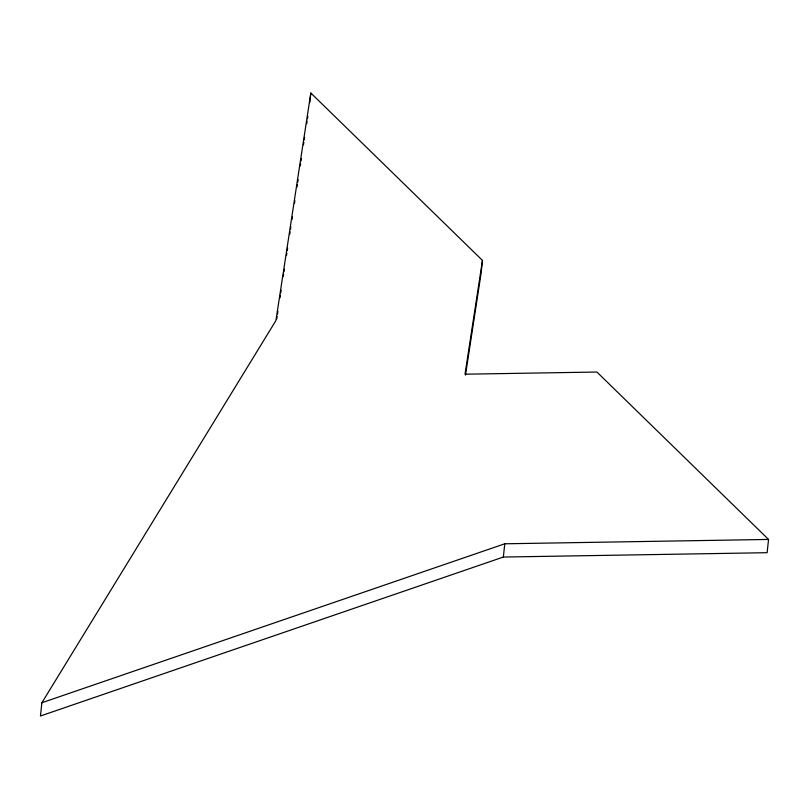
<?xml version="1.0" encoding="UTF-8"?>
<svg xmlns="http://www.w3.org/2000/svg" width="809" height="809" viewBox="0 0 809 809"><rect width="100%" height="100%" fill="white"/><g stroke="black" fill="none" stroke-linecap="round" stroke-linejoin="round"><path stroke-width="1.21" d="M41.886 702.738L40.45 715.995L503.34 557.047L767.114 552.699L768.55 539.441L596.9 372.029L465.013 374.203L482.467 260.417L310.828 93.005L275.92 320.566L41.886 702.738L504.776 543.79L768.55 539.441M309.776 102.642L310.828 93.005M482.467 260.417L481.031 273.675L465.478 375.093M503.34 557.047L504.776 543.79M276.769 318.908L277.143 316.42M277.527 313.932L277.912 311.445M280.005 297.763L280.389 295.275M280.774 292.787L281.148 290.3M283.251 276.627L283.635 274.14M284.01 271.652L284.394 269.164M286.497 255.482L286.871 252.995M287.256 250.507L287.64 248.019M289.733 234.347L290.118 231.859M290.502 229.372L290.876 226.884M292.029 219.421L292.403 216.933M294.506 203.261L294.891 200.774M296.984 187.091L297.368 184.604M297.752 182.116L298.127 179.628M300.23 165.946L300.604 163.469M300.988 160.981L301.373 158.493M303.466 144.811L303.85 142.323M304.235 139.836L304.619 137.348M306.712 123.676L307.096 121.188M307.481 118.701L307.855 116.213"/></g></svg>
